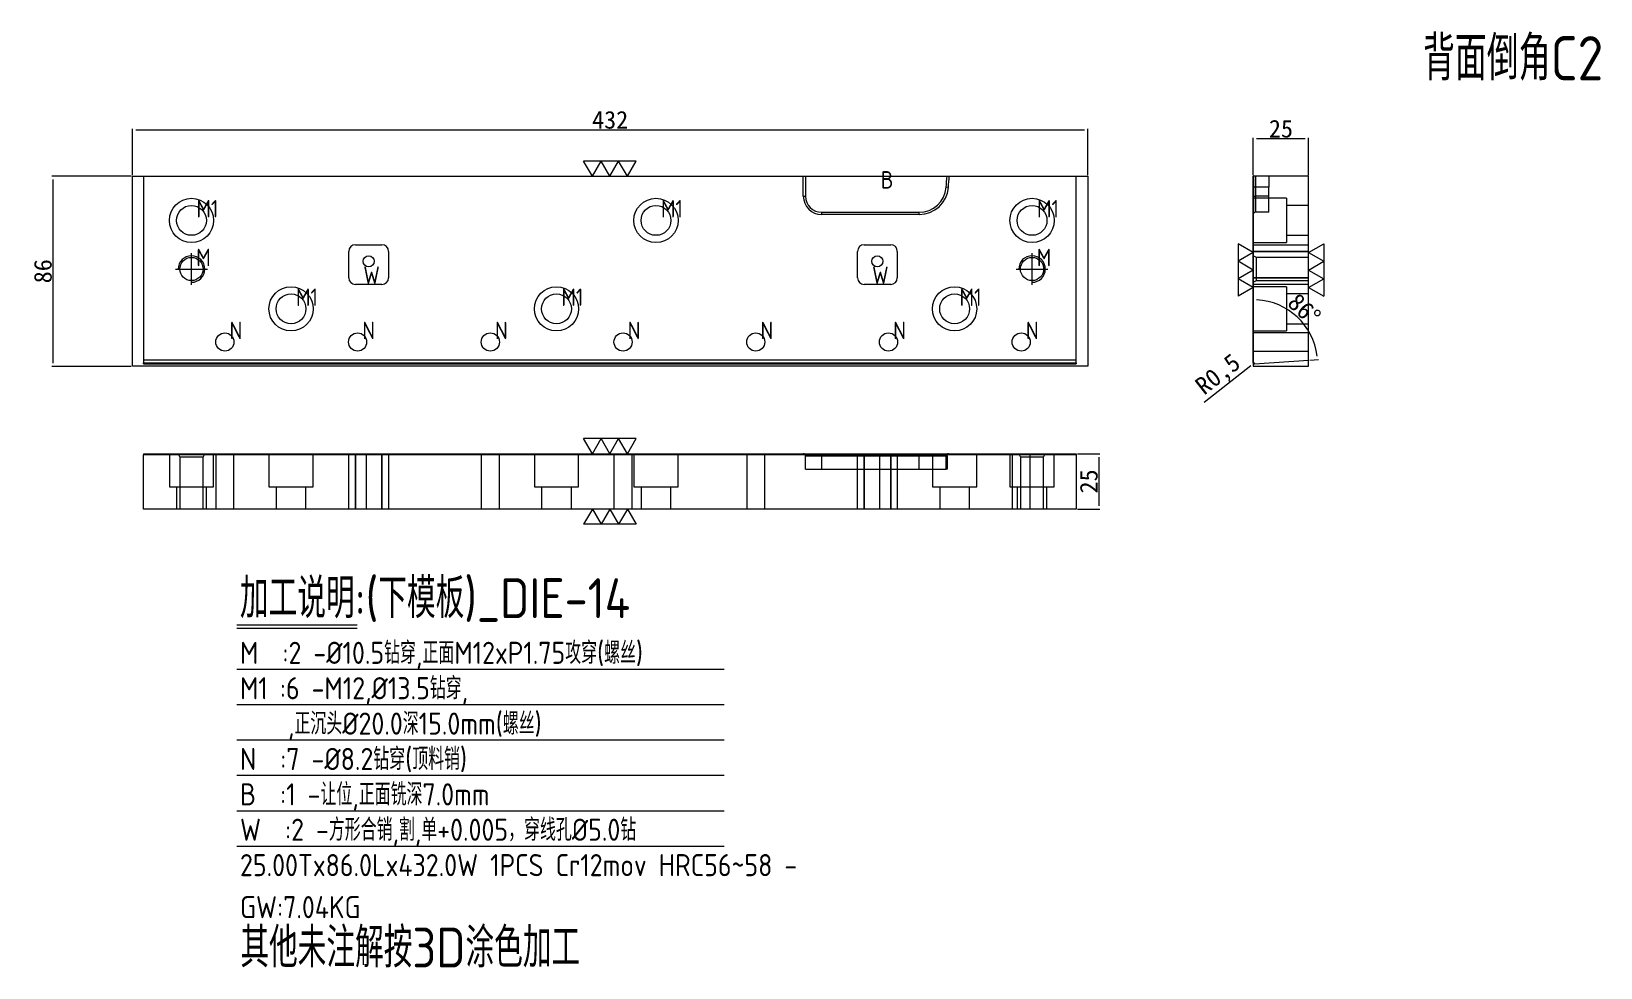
# Model space of a CAD drawing. Header units: millimetres. Extents: x 21913 to 22623, y 44839 to 45263.
import ezdxf

# ---------------------------------------------------------------- set-up
doc = ezdxf.new("R2010")
doc.units = ezdxf.units.MM
doc.linetypes.add('CENTER', pattern=[0])
doc.linetypes.add('DASHED', pattern=[0])
doc.layers.add('DIE', color=7, linetype='Continuous', true_color=0xffffff)
doc.layers.add('U1', color=7, linetype='Continuous', true_color=0xffffff)
doc.layers.add('dim', color=4, linetype='Continuous')
doc.styles.add('_PUG_ERP', font='txt')
doc.styles.add('gbenor', font='gbenor.shx', dxfattribs={"bigfont": 'gbcbig'})
doc.dimstyles.new('_PUG_ERP', dxfattribs={"dimtxt": 8, "dimasz": 1.5, "dimexe": 0.5, "dimexo": 0.5, "dimgap": 0.5, "dimtad": 1, "dimtxsty": '_PUG_ERP', "dimblk": 'CLOSEDBLANK', "dimcen": 0, "dimclrd": 4, "dimclre": 4, "dimclrt": 3, "dimazin": 3, "dimtfac": 1, "dimtmove": 0, "dimatfit": 3, "dimldrblk": 'CLOSEDBLANK', "dimlwd": 9, "dimlwe": 9})

# ---------------------------------------------------------------- blocks, each defined once
blk = doc.blocks.new('*D1266')
at = {"layer": 'Defpoints', "color": 0}
for p in [(22385.8, 45071.66), (22385.8, 45046.66), (22396, 45046.66)]:
    blk.add_point(p, dxfattribs=at)
at = {"layer": 'dim', "color": 4, "lineweight": 9}
for p, q in [((22386.3, 45071.66), (22396.5, 45071.66)), ((22396, 45070.16), (22396, 45048.16)), ((22386.3, 45046.66), (22396.5, 45046.66))]:
    blk.add_line(p, q, dxfattribs=at)
at = {"layer": 'dim', "color": 3, "lineweight": 18, "insert": (22391.5, 45059.16), "char_height": 8, "attachment_point": 5, "rotation": 90, "style": '_PUG_ERP'}
blk.add_mtext('25', dxfattribs=at)
blk = doc.blocks.new('_ClosedBlank')
blk = doc.blocks.new('*D1267')
at = {"layer": 'Defpoints', "color": 0}
for p in [(22391.08, 45218.12), (21959.08, 45197.2), (22391.08, 45197.2)]:
    blk.add_point(p, dxfattribs=at)
at = {"layer": 'dim', "color": 4, "lineweight": 9}
for p, q in [((21959.08, 45197.7), (21959.08, 45218.62)), ((21960.58, 45218.12), (22389.58, 45218.12)), ((22391.08, 45197.7), (22391.08, 45218.62))]:
    blk.add_line(p, q, dxfattribs=at)
at = {"layer": 'dim', "color": 3, "lineweight": 18, "insert": (22175.08, 45222.62), "char_height": 8, "attachment_point": 5, "style": '_PUG_ERP'}
blk.add_mtext('432', dxfattribs=at)
blk = doc.blocks.new('*D1268')
at = {"layer": 'Defpoints', "color": 0}
for p in [(21959.08, 45197.2), (21923.18, 45111.2), (21959.08, 45111.2)]:
    blk.add_point(p, dxfattribs=at)
at = {"layer": 'dim', "color": 4, "lineweight": 9}
for p, q in [((21958.58, 45197.2), (21922.68, 45197.2)), ((21923.18, 45195.7), (21923.18, 45112.7)), ((21958.58, 45111.2), (21922.68, 45111.2))]:
    blk.add_line(p, q, dxfattribs=at)
at = {"layer": 'dim', "color": 3, "lineweight": 18, "insert": (21918.68, 45154.2), "char_height": 8, "attachment_point": 5, "rotation": 90, "style": '_PUG_ERP'}
blk.add_mtext('86', dxfattribs=at)
blk = doc.blocks.new('*D1269')
at = {"layer": 'Defpoints', "color": 0}
for p in [(22465.83, 45214.1), (22465.83, 45197.2), (22490.83, 45197.2)]:
    blk.add_point(p, dxfattribs=at)
at = {"layer": 'dim', "color": 4, "lineweight": 9}
for p, q in [((22465.83, 45197.7), (22465.83, 45214.6)), ((22489.33, 45214.1), (22467.33, 45214.1)), ((22490.83, 45197.7), (22490.83, 45214.6))]:
    blk.add_line(p, q, dxfattribs=at)
at = {"layer": 'dim', "color": 3, "lineweight": 18, "insert": (22478.33, 45218.6), "char_height": 8, "attachment_point": 5, "style": '_PUG_ERP'}
blk.add_mtext('25', dxfattribs=at)
blk = doc.blocks.new('*D1270')
at = {"layer": 'Defpoints', "color": 0}
for p in [(22465.83, 45197.2), (22490.32, 45127.96), (22465.83, 45112.79), (22466.37, 45112.29), (22490.83, 45114)]:
    blk.add_point(p, dxfattribs=at)
at = {"layer": 'dim', "color": 4, "lineweight": 9}
blk.add_line((22491.33, 45114.04), (22495.35, 45114.32), dxfattribs=at)
blk.add_arc((22465.83, 45112.25), 29.09, 6.95434, 87.04566, dxfattribs=at)
at = {"layer": 'dim', "color": 3, "lineweight": 18, "insert": (22488.87, 45136.96), "char_height": 8, "attachment_point": 5, "rotation": 317, "style": '_PUG_ERP'}
blk.add_mtext('86%%d', dxfattribs=at)
blk = doc.blocks.new('*D1271')
at = {"layer": 'Defpoints', "color": 0}
for p in [(22465.94, 45112.48), (22466.33, 45112.79)]:
    blk.add_point(p, dxfattribs=at)
at = {"layer": 'dim', "color": 4, "lineweight": 9}
for p, q in [((22443.6, 45094.98), (22464.76, 45111.56)), ((22466.33, 45112.79), (22465.94, 45112.48))]:
    blk.add_line(p, q, dxfattribs=at)
at = {"layer": 'dim', "color": 3, "lineweight": 18, "insert": (22450.34, 45106.95), "char_height": 8, "attachment_point": 5, "rotation": 38.07525, "style": '_PUG_ERP'}
blk.add_mtext('R0,5', dxfattribs=at)

msp = doc.modelspace()

# ---------------------------------------------------------------- linework, layer by layer
at = {"layer": 'DIE', "color": 11, "linetype": 'Continuous', "lineweight": 18}
for p, q in [((21964.076, 45197.204), (22262.404, 45197.204)), ((21964.076, 45197.204), (21964.076, 45112.79)), ((22262.404, 45197.204), (22263.404, 45197.204)), ((22263.404, 45197.204), (22263.404, 45188.154)), ((22328.375, 45197.204), (22385.804, 45197.204)), ((22385.804, 45112.79), (22385.804, 45197.204)), ((22490.832, 45197.204), (22465.832, 45197.204)), ((22465.832, 45112.79), (22465.832, 45197.204)), ((22490.832, 45114.002), (22490.832, 45197.204)), ((22270.704, 45180.854), (22314.735, 45180.854)), ((22056.904, 45151.204), (22056.904, 45163.204)), ((22074.904, 45163.204), (22074.904, 45151.204)), ((22286.904, 45151.204), (22286.904, 45163.204)), ((22304.904, 45163.204), (22304.904, 45151.204)), ((22071.904, 45148.204), (22059.904, 45148.204)), ((22301.904, 45148.204), (22289.904, 45148.204)), ((21964.076, 45112.29), (21964.076, 45112.79)), ((21964.076, 45112.29), (22385.804, 45112.29)), ((22385.804, 45112.79), (22385.804, 45112.29)), ((22466.367, 45112.291), (22490.832, 45114.002)), ((21964.076, 45071.658), (22385.804, 45071.658)), ((21964.076, 45071.658), (21964.076, 45071.123)), ((21964.076, 45046.658), (21964.076, 45071.123)), ((22385.804, 45071.658), (22385.804, 45071.123)), ((22385.804, 45071.123), (22385.804, 45046.658)), ((22385.804, 45046.658), (21964.076, 45046.658))]:
    msp.add_line(p, q, dxfattribs=at)
at = {"layer": 'DIE', "color": 155, "linetype": 'Continuous', "lineweight": 18}
for p, q in [((22262.404, 45188.154), (22262.404, 45197.204)), ((22327.993, 45192.096), (22326.996, 45192.176)), ((22262.404, 45188.154), (22263.404, 45188.154)), ((22270.704, 45179.854), (22270.704, 45180.854)), ((22314.735, 45179.854), (22270.704, 45179.854)), ((22314.735, 45179.854), (22314.735, 45180.854)), ((21964.076, 45112.79), (22385.804, 45112.79)), ((22385.804, 45071.123), (21964.076, 45071.123))]:
    msp.add_line(p, q, dxfattribs=at)
at = {"layer": 'DIE', "color": 31, "linetype": 'Continuous', "lineweight": 18}
msp.add_line((22263.404, 45197.204), (22327.373, 45197.204), dxfattribs=at)
at = {"layer": 'DIE', "color": 155, "linetype": 'DASHED', "lineweight": 13, "ltscale": 0.427003}
for p, q in [((22466.832, 45197.204), (22466.832, 45188.154)), ((22466.832, 45192.176), (22466.832, 45197.204)), ((22472.832, 45192.176), (22466.832, 45192.176)), ((22466.832, 45180.854), (22466.832, 45192.176)), ((22465.832, 45188.154), (22466.832, 45188.154)), ((22472.832, 45188.154), (22466.832, 45188.154)), ((22466.832, 45188.154), (22466.832, 45180.854)), ((22465.832, 45163.204), (22490.832, 45163.204)), ((22490.832, 45163.204), (22465.832, 45163.204)), ((22465.832, 45163.204), (22490.832, 45163.204)), ((22490.832, 45163.204), (22465.832, 45163.204)), ((22490.832, 45151.204), (22465.832, 45151.204)), ((22465.832, 45151.204), (22490.832, 45151.204)), ((22490.832, 45151.204), (22465.832, 45151.204)), ((22465.832, 45151.204), (22490.832, 45151.204)), ((22385.804, 45112.291), (21964.076, 45112.291)), ((22059.904, 45046.658), (22059.904, 45071.658)), ((22059.904, 45071.658), (22059.904, 45046.658)), ((22071.904, 45071.658), (22071.904, 45046.658)), ((22071.904, 45046.658), (22071.904, 45071.658)), ((22263.404, 45070.658), (22270.704, 45070.658)), ((22270.704, 45071.658), (22270.704, 45070.658)), ((22270.704, 45064.658), (22270.704, 45070.658)), ((22270.704, 45070.658), (22314.735, 45070.658)), ((22289.904, 45046.658), (22289.904, 45071.658)), ((22289.904, 45071.658), (22289.904, 45046.658)), ((22301.904, 45071.658), (22301.904, 45046.658)), ((22301.904, 45046.658), (22301.904, 45071.658)), ((22314.735, 45071.658), (22314.735, 45070.658)), ((22314.735, 45064.658), (22314.735, 45070.658)), ((22314.735, 45070.658), (22326.996, 45070.658)), ((22326.996, 45064.658), (22326.996, 45070.658)), ((22326.996, 45070.658), (22327.373, 45070.658))]:
    msp.add_line(p, q, dxfattribs=at)
at = {"layer": 'DIE', "color": 31, "linetype": 'DASHED', "lineweight": 13, "ltscale": 0.427003}
for p, q in [((22472.832, 45197.204), (22472.832, 45192.176)), ((22472.832, 45180.854), (22472.832, 45192.176)), ((22480.832, 45187.204), (22465.832, 45187.204)), ((22480.832, 45187.204), (22480.832, 45167.204)), ((22490.832, 45183.958), (22480.832, 45183.958)), ((22480.832, 45170.451), (22490.832, 45170.451)), ((22465.832, 45167.204), (22480.832, 45167.204)), ((22480.832, 45147.204), (22465.832, 45147.204)), ((22480.832, 45147.204), (22480.832, 45127.204)), ((22490.832, 45143.958), (22480.832, 45143.958)), ((22465.832, 45127.204), (22480.832, 45127.204)), ((22490.832, 45126.305), (22465.832, 45126.305)), ((22480.832, 45130.451), (22490.832, 45130.451)), ((22465.832, 45118.104), (22490.832, 45118.104)), ((21975.804, 45071.658), (21975.804, 45056.658)), ((21995.804, 45056.658), (21995.804, 45071.658)), ((21996.803, 45071.658), (21996.803, 45046.658)), ((22005.004, 45046.658), (22005.004, 45071.658)), ((22020.804, 45071.658), (22020.804, 45056.658)), ((22040.804, 45056.658), (22040.804, 45071.658)), ((22056.803, 45071.658), (22056.803, 45046.658)), ((22065.004, 45046.658), (22065.004, 45071.658)), ((22116.803, 45071.658), (22116.803, 45046.658)), ((22125.004, 45046.658), (22125.004, 45071.658)), ((22140.804, 45071.658), (22140.804, 45056.658)), ((22160.804, 45056.658), (22160.804, 45071.658)), ((22176.803, 45071.658), (22176.803, 45046.658)), ((22185.004, 45046.658), (22185.004, 45071.658)), ((22185.804, 45071.658), (22185.804, 45056.658)), ((22205.804, 45056.658), (22205.804, 45071.658)), ((22236.803, 45071.658), (22236.803, 45046.658)), ((22245.004, 45046.658), (22245.004, 45071.658)), ((22296.803, 45071.658), (22296.803, 45046.658)), ((22305.004, 45046.658), (22305.004, 45071.658)), ((22320.804, 45071.658), (22320.804, 45056.658)), ((22340.804, 45056.658), (22340.804, 45071.658)), ((22355.804, 45071.658), (22355.804, 45056.658)), ((22356.803, 45071.658), (22356.803, 45046.658)), ((22365.004, 45046.658), (22365.004, 45071.658)), ((22375.804, 45056.658), (22375.804, 45071.658)), ((22263.404, 45064.658), (22270.704, 45064.658)), ((22270.704, 45064.658), (22314.735, 45064.658)), ((22314.735, 45064.658), (22326.996, 45064.658)), ((22327.373, 45064.658), (22326.996, 45064.658)), ((21975.804, 45056.658), (21995.804, 45056.658)), ((21979.05, 45056.658), (21979.05, 45046.658)), ((21992.557, 45046.658), (21992.557, 45056.658)), ((22020.804, 45056.658), (22040.804, 45056.658)), ((22024.05, 45056.658), (22024.05, 45046.658)), ((22037.557, 45046.658), (22037.557, 45056.658)), ((22140.804, 45056.658), (22160.804, 45056.658)), ((22144.05, 45056.658), (22144.05, 45046.658)), ((22157.557, 45046.658), (22157.557, 45056.658)), ((22185.804, 45056.658), (22205.804, 45056.658)), ((22189.05, 45056.658), (22189.05, 45046.658)), ((22202.557, 45046.658), (22202.557, 45056.658)), ((22320.804, 45056.658), (22340.804, 45056.658)), ((22324.05, 45056.658), (22324.05, 45046.658)), ((22337.557, 45046.658), (22337.557, 45056.658)), ((22355.804, 45056.658), (22375.804, 45056.658)), ((22359.05, 45056.658), (22359.05, 45046.658)), ((22372.557, 45046.658), (22372.557, 45056.658))]:
    msp.add_line(p, q, dxfattribs=at)
at = {"layer": 'DIE', "color": 11, "linetype": 'DASHED', "lineweight": 13, "ltscale": 0.427003}
for p, q in [((22472.832, 45180.854), (22466.832, 45180.854)), ((22490.832, 45148.204), (22465.832, 45148.204)), ((22385.804, 45114.002), (21964.076, 45114.002)), ((22056.904, 45046.658), (22056.904, 45071.658)), ((22074.904, 45071.658), (22074.904, 45046.658)), ((22263.404, 45064.658), (22263.404, 45070.658)), ((22286.904, 45046.658), (22286.904, 45071.658)), ((22304.904, 45071.658), (22304.904, 45046.658)), ((22327.373, 45070.658), (22327.373, 45064.658))]:
    msp.add_line(p, q, dxfattribs=at)
at = {"layer": 'DIE', "color": 1, "linetype": 'CENTER', "lineweight": 18, "ltscale": 0.427003}
for p, q in [((21985.804, 45148.004), (21985.804, 45162.404)), ((22365.804, 45148.004), (22365.804, 45162.404)), ((21978.604, 45155.204), (21993.004, 45155.204)), ((22358.604, 45155.204), (22373.004, 45155.204))]:
    msp.add_line(p, q, dxfattribs=at)
at = {"layer": 'DIE', "color": 1, "linetype": 'Continuous', "lineweight": 18}
for p, q in [((22059.904, 45166.204), (22071.904, 45166.204)), ((22289.904, 45166.204), (22301.904, 45166.204))]:
    msp.add_line(p, q, dxfattribs=at)
at = {"layer": 'DIE', "color": 1, "linetype": 'DASHED', "lineweight": 13, "ltscale": 0.427003}
msp.add_line((22465.832, 45166.204), (22490.832, 45166.204), dxfattribs=at)
at = {"layer": 'DIE', "color": 5, "linetype": 'DASHED', "lineweight": 13, "ltscale": 0.427003}
for p, q in [((22467.326, 45160.457), (22465.832, 45161.204)), ((22490.832, 45160.457), (22467.326, 45160.457)), ((22467.326, 45155.204), (22467.326, 45160.457)), ((22467.326, 45149.951), (22467.326, 45155.204)), ((22465.832, 45149.204), (22467.326, 45149.951)), ((22467.326, 45149.951), (22490.832, 45149.951)), ((21979.804, 45071.658), (21980.551, 45070.164)), ((21980.551, 45070.164), (21980.551, 45046.658)), ((21991.057, 45070.164), (21980.551, 45070.164)), ((21991.057, 45070.164), (21991.804, 45071.658)), ((21991.057, 45046.658), (21991.057, 45070.164)), ((22359.804, 45071.658), (22360.551, 45070.164)), ((22360.551, 45070.164), (22360.551, 45046.658)), ((22371.057, 45070.164), (22360.551, 45070.164)), ((22371.057, 45070.164), (22371.804, 45071.658)), ((22371.057, 45046.658), (22371.057, 45070.164))]:
    msp.add_line(p, q, dxfattribs=at)
at = {"layer": 'DIE', "color": 11, "linetype": 'Continuous', "lineweight": 18}
msp.add_lwpolyline([(22327.373, 45197.204), (22327.373, 45197.204), (22327.375, 45197.204), (22327.377, 45197.204), (22327.381, 45197.204), (22327.385, 45197.204), (22327.39, 45197.204), (22327.397, 45197.204), (22327.404, 45197.204), (22327.412, 45197.204), (22327.422, 45197.204), (22327.432, 45197.204), (22327.443, 45197.204), (22327.455, 45197.204), (22327.468, 45197.204), (22327.482, 45197.204), (22327.497, 45197.204), (22327.512, 45197.204), (22327.529, 45197.204), (22327.546, 45197.204), (22327.564, 45197.204), (22327.583, 45197.204), (22327.603, 45197.204), (22327.623, 45197.204), (22327.645, 45197.204), (22327.667, 45197.204), (22327.689, 45197.204), (22327.712, 45197.204), (22327.736, 45197.204), (22327.76, 45197.204), (22327.786, 45197.204), (22327.811, 45197.204), (22327.838, 45197.204), (22327.865, 45197.204), (22327.892, 45197.204), (22327.92, 45197.204), (22327.948, 45197.204), (22327.977, 45197.204), (22328.006, 45197.204), (22328.035, 45197.204), (22328.065, 45197.204), (22328.095, 45197.204), (22328.125, 45197.204), (22328.156, 45197.204), (22328.187, 45197.204), (22328.218, 45197.204), (22328.249, 45197.204), (22328.28, 45197.204), (22328.312, 45197.204), (22328.343, 45197.204), (22328.375, 45197.204)], dxfattribs=at)
at = {"layer": 'DIE', "color": 11, "linetype": 'DASHED', "lineweight": 13, "ltscale": 0.427003}
msp.add_lwpolyline([(22327.373, 45070.658), (22327.373, 45070.689), (22327.375, 45070.721), (22327.377, 45070.752), (22327.381, 45070.783), (22327.385, 45070.814), (22327.39, 45070.845), (22327.397, 45070.876), (22327.404, 45070.906), (22327.412, 45070.937), (22327.422, 45070.967), (22327.432, 45070.997), (22327.443, 45071.026), (22327.455, 45071.055), (22327.468, 45071.084), (22327.482, 45071.112), (22327.497, 45071.14), (22327.512, 45071.167), (22327.529, 45071.194), (22327.546, 45071.22), (22327.564, 45071.245), (22327.583, 45071.271), (22327.603, 45071.295), (22327.623, 45071.319), (22327.645, 45071.343), (22327.667, 45071.365), (22327.689, 45071.387), (22327.712, 45071.408), (22327.736, 45071.428), (22327.76, 45071.448), (22327.786, 45071.467), (22327.811, 45071.485), (22327.838, 45071.502), (22327.865, 45071.519), (22327.892, 45071.534), (22327.92, 45071.549), (22327.948, 45071.563), (22327.977, 45071.575), (22328.006, 45071.587), (22328.035, 45071.598), (22328.065, 45071.609), (22328.095, 45071.618), (22328.125, 45071.626), (22328.156, 45071.634), (22328.187, 45071.64), (22328.218, 45071.645), (22328.249, 45071.65), (22328.28, 45071.653), (22328.312, 45071.656), (22328.343, 45071.657), (22328.375, 45071.658)], dxfattribs=at)
at = {"layer": 'DIE', "color": 42, "linetype": 'Continuous', "lineweight": 18}
for centre, radius in [((21985.804, 45177.204), 10), ((21985.804, 45177.204), 6.753), ((22195.804, 45177.204), 10), ((22195.804, 45177.204), 6.753), ((22365.804, 45177.204), 10), ((22365.804, 45177.204), 6.753), ((22065.876, 45158.69), 2.5), ((22295.876, 45158.69), 2.5), ((21985.804, 45155.204), 5.253), ((22365.804, 45155.204), 5.253), ((22030.804, 45137.204), 10), ((22150.804, 45137.204), 10), ((22330.804, 45137.204), 10), ((22030.804, 45137.204), 6.753), ((22150.804, 45137.204), 6.753), ((22330.804, 45137.204), 6.753), ((22000.904, 45122.204), 4.101), ((22060.904, 45122.204), 4.101), ((22120.904, 45122.204), 4.101), ((22180.904, 45122.204), 4.101), ((22240.904, 45122.204), 4.101), ((22300.904, 45122.204), 4.101), ((22360.904, 45122.204), 4.101)]:
    msp.add_circle(centre, radius, dxfattribs=at)
at = {"layer": 'DIE', "color": 11, "linetype": 'Continuous', "lineweight": 18}
for centre, radius, start, end in [((21821.804, 45232.504), 506.8, 355.435844, 356.005959), ((22314.735, 45193.154), 12.3, 270, 355.435844), ((22270.704, 45188.154), 7.3, 180, 270), ((22059.904, 45163.204), 3, 90, 180), ((22071.904, 45163.204), 3, 0, 90), ((22289.904, 45163.204), 3, 90, 180), ((22301.904, 45163.204), 3, 0, 90), ((22059.904, 45151.204), 3, 180, 270), ((22071.904, 45151.204), 3, 270, 0), ((22289.904, 45151.204), 3, 180, 270), ((22301.904, 45151.204), 3, 270, 0), ((22466.332, 45112.79), 0.5, 180, 274)]:
    msp.add_arc(centre, radius, start, end, dxfattribs=at)
at = {"layer": 'DIE', "color": 155, "linetype": 'Continuous', "lineweight": 18}
for centre, radius, start, end in [((21821.804, 45232.504), 507.8, 355.435844, 356.013837), ((22314.735, 45193.154), 13.3, 270, 355.435844), ((22270.704, 45188.154), 8.3, 180, 270)]:
    msp.add_arc(centre, radius, start, end, dxfattribs=at)
at = {"layer": 'DIE', "color": 11, "linetype": 'DASHED', "lineweight": 13, "ltscale": 0.427003}
for centre, start, end in [((22466.832, 45179.854), 90, 180), ((22262.404, 45070.658), 0, 90)]:
    msp.add_arc(centre, 1, start, end, dxfattribs=at)
at = {"layer": 'DIE', "color": 42, "linetype": 'Continuous', "lineweight": 18}
for centre in [(21985.804, 45155.204), (22365.804, 45155.204)]:
    msp.add_arc(centre, 6, 270, 180, dxfattribs=at)
at = {"layer": 'DIE', "color": 155, "linetype": 'DASHED', "lineweight": 13, "ltscale": 0.427003}
for centre, major_axis, ratio, start_param, end_param in [((22466.832, 45192.096), (1, 0), 0.079575, 1.5707963, 3.1415927), ((22327.993, 45070.658), (0, -1), 0.996829, 3.1415927, 4.712389)]:
    msp.add_ellipse(centre, major_axis=major_axis, ratio=ratio, start_param=start_param, end_param=end_param, dxfattribs=at)
at = {"layer": 'dim', "color": 20, "linetype": 'Continuous', "lineweight": 18}
for p, q in [((22167.032, 45197.204), (22163.079, 45204.052)), ((22186.801, 45204.052), (22163.079, 45204.052)), ((22167.032, 45197.204), (22170.986, 45204.052)), ((22174.94, 45197.204), (22170.986, 45204.052)), ((22174.94, 45197.204), (22178.894, 45204.052)), ((22182.847, 45197.204), (22178.894, 45204.052)), ((22182.847, 45197.204), (22186.801, 45204.052)), ((22465.832, 45162.655), (22458.984, 45166.608)), ((22458.984, 45166.608), (22458.984, 45142.886)), ((22465.832, 45162.655), (22458.984, 45158.701)), ((22490.832, 45162.655), (22497.68, 45166.608)), ((22490.832, 45162.655), (22497.68, 45158.701)), ((22497.68, 45166.608), (22497.68, 45142.886)), ((22465.832, 45154.747), (22458.984, 45158.701)), ((22465.832, 45154.747), (22458.984, 45150.794)), ((22490.832, 45154.747), (22497.68, 45158.701)), ((22490.832, 45154.747), (22497.68, 45150.794)), ((22465.832, 45146.84), (22458.984, 45150.794)), ((22465.832, 45146.84), (22458.984, 45142.886)), ((22490.832, 45146.84), (22497.68, 45150.794)), ((22490.832, 45146.84), (22497.68, 45142.886)), ((22167.032, 45071.658), (22163.079, 45078.506)), ((22186.801, 45078.506), (22163.079, 45078.506)), ((22167.032, 45071.658), (22170.986, 45078.506)), ((22174.94, 45071.658), (22170.986, 45078.506)), ((22174.94, 45071.658), (22178.894, 45078.506)), ((22182.847, 45071.658), (22178.894, 45078.506)), ((22182.847, 45071.658), (22186.801, 45078.506)), ((22167.032, 45046.658), (22163.079, 45039.81)), ((22167.032, 45046.658), (22170.986, 45039.81)), ((22174.94, 45046.658), (22170.986, 45039.81)), ((22174.94, 45046.658), (22178.894, 45039.81)), ((22182.847, 45046.658), (22178.894, 45039.81)), ((22182.847, 45046.658), (22186.801, 45039.81)), ((22186.801, 45039.81), (22163.079, 45039.81))]:
    msp.add_line(p, q, dxfattribs=at)
at = {"layer": 'dim', "color": 8, "linetype": 'Continuous', "lineweight": 18}
for p, q in [((22006.249, 44994.25), (22060.681, 44994.25)), ((22006.249, 44992.75), (22060.681, 44992.75)), ((22006.249, 44974.25), (22226.569, 44974.25)), ((22006.249, 44958.25), (22226.569, 44958.25)), ((22006.249, 44942.25), (22226.569, 44942.25)), ((22006.249, 44926.25), (22226.569, 44926.25)), ((22006.249, 44910.25), (22226.569, 44910.25)), ((22006.249, 44894.25), (22226.569, 44894.25))]:
    msp.add_line(p, q, dxfattribs=at)
at = {"layer": 'dim', "color": 252, "lineweight": 18}
msp.add_lwpolyline([(21959.076, 45111.204), (21959.076, 45197.204), (22391.076, 45197.204), (22391.076, 45111.204)], close=True, dxfattribs=at)
at = {"layer": 'dim', "color": 252, "linetype": 'DASHED', "lineweight": 18, "ltscale": 0.427003}
msp.add_lwpolyline([(22465.832, 45111.204), (22490.832, 45111.204), (22490.832, 45197.204), (22465.832, 45197.204)], close=True, dxfattribs=at)

# ---------------------------------------------------------------- texts
at = {"layer": 'dim', "color": 4, "lineweight": 18, "style": 'gbenor'}
for s, height, p in [('B', 7.9, (22297.413, 45191.584)), ('M1', 7.9, (21988.029, 45178.509)), ('M1', 7.9, (22198.029, 45178.509)), ('M1', 7.9, (22368.029, 45178.509)), ('M', 7.9, (21987.949, 45156.469)), ('M', 7.9, (22367.949, 45156.469)), ('W', 7.9, (22063.474, 45148.509)), ('W', 7.9, (22293.474, 45148.509)), ('M1', 7.9, (22033.029, 45138.509)), ('M1', 7.9, (22153.029, 45138.509)), ('M1', 7.9, (22333.029, 45138.509)), ('N', 7.9, (22003.011, 45123.45)), ('N', 7.9, (22063.011, 45123.45)), ('N', 7.9, (22123.011, 45123.45)), ('N', 7.9, (22183.011, 45123.45)), ('N', 7.9, (22243.011, 45123.45)), ('N', 7.9, (22303.011, 45123.45)), ('N', 7.9, (22363.011, 45123.45)), ('加工说明:(下模板)_DIE-14', 18, (22007.719, 44997.356)), ('M  :2 -%%c10.5钻穿,正面M12xP1.75攻穿(螺丝)', 10, (22007.749, 44976.642)), ('M1 :6 -M12,%%c13.5钻穿,', 10, (22007.749, 44960.642)), ('    ,正沉头%%c20.0深15.0mm(螺丝)', 10, (22007.749, 44944.642)), ('N  :7 -%%c8.2钻穿(顶料销)', 10, (22007.749, 44928.642)), ('B  :1 -让位,正面铣深7.0mm', 10, (22007.749, 44912.642)), ('25.00Tx86.0Lx432.0W 1PCS Cr12mov HRC56~58 - ', 10, (22007.749, 44880.642)), ('GW:7.04KG ', 10, (22007.749, 44861.642))]:
    msp.add_text(s, height=height, dxfattribs=at).set_placement(p)
at = {"layer": 'dim', "color": 1, "lineweight": 18, "style": 'gbenor'}
msp.add_text('W  :2 -方形合销,割,单+0.005，穿线孔%%c5.0钻', height=10, dxfattribs=at).set_placement((22007.749, 44896.642))
at = {"layer": 'dim', "color": 21, "lineweight": 18, "style": 'gbenor'}
msp.add_text('其他未注解按3D涂色加工', height=18, dxfattribs=at).set_placement((22007.917, 44839.356))
at = {"layer": 'U1', "color": 3, "lineweight": 18, "style": 'gbenor'}
msp.add_text('背面倒角C2', height=20, dxfattribs=at).set_placement((22542.586, 45240.524))

# ---------------------------------------------------------------- dimensions: what is measured, and where the dimension line sits
at = {"layer": 'dim', "lineweight": 18}
for base, p1, p2, picture, middle in [((22391.076, 45218.12), (21959.076, 45197.204), (22391.076, 45197.204), '*D1267', (22175.076, 45222.62)), ((22465.832, 45214.097), (22490.832, 45197.204), (22465.832, 45197.204), '*D1269', (22478.332, 45218.597))]:
    dim = msp.add_linear_dim(base=base, p1=p1, p2=p2, dimstyle='_PUG_ERP', dxfattribs=at)
    dim.commit()
    dim.dimension.update_dxf_attribs({"geometry": picture, "text_midpoint": middle})
for base, p1, p2, picture, middle in [((21923.184, 45111.204), (21959.076, 45197.204), (21959.076, 45111.204), '*D1268', (21918.684, 45154.204)), ((22396.004, 45046.658), (22385.804, 45071.658), (22385.804, 45046.658), '*D1266', (22391.504, 45059.158))]:
    dim = msp.add_linear_dim(base=base, p1=p1, p2=p2, angle=90, dimstyle='_PUG_ERP', dxfattribs=at)
    dim.commit()
    dim.dimension.update_dxf_attribs({"geometry": picture, "text_midpoint": middle})
dim = msp.add_angular_dim_2l(base=(22490.324, 45127.957), line1=((22465.832, 45112.79), (22465.832, 45197.204)), line2=((22466.367, 45112.291), (22490.832, 45114.002)), dimstyle='_PUG_ERP', dxfattribs=at)
dim.commit()
dim.dimension.update_dxf_attribs({"geometry": '*D1270', "text_midpoint": (22488.873, 45136.962)})
dim = msp.add_radius_dim(center=(22466.332, 45112.79), mpoint=(22465.938, 45112.482), dimstyle='_PUG_ERP', dxfattribs=at)
dim.commit()
dim.dimension.update_dxf_attribs({"geometry": '*D1271', "text_midpoint": (22450.342, 45106.948)})

doc.saveas('drawing.dxf')
